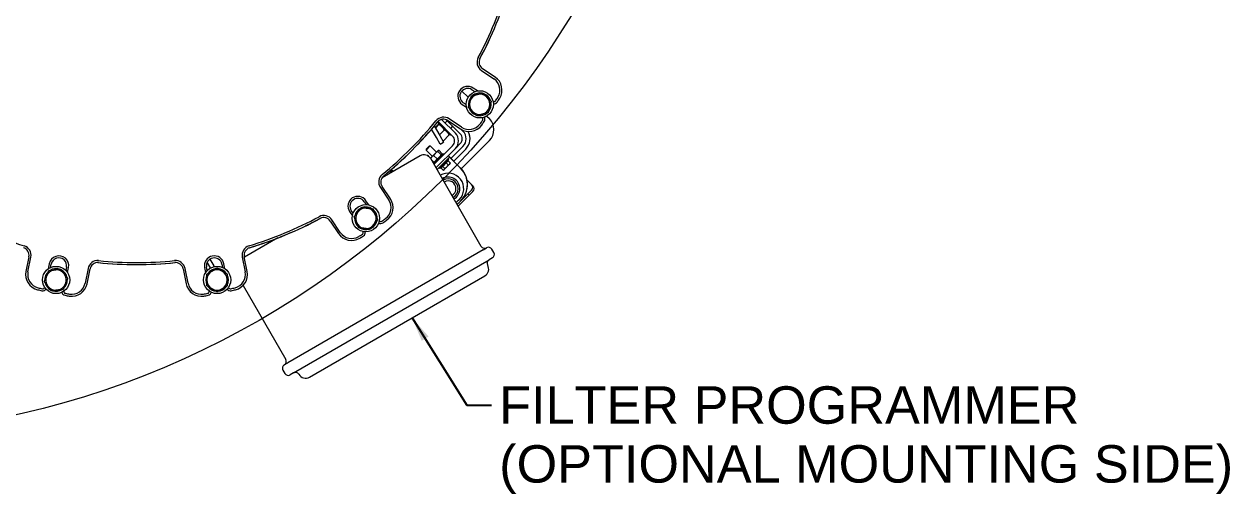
# Model space of a CAD drawing. Header units: inches. Extents: x 20 to 536, y 8 to 344.
# Drawn here: x 99.9 to 177.3, y 204.6 to 234.7 of the extents above; entities that cross this region are included whole.
import ezdxf

# ---------------------------------------------------------------- set-up
doc = ezdxf.new("R2010")
doc.units = ezdxf.units.IN
doc.header["$LTSCALE"] = 16
doc.header["$MEASUREMENT"] = 0
doc.layers.add('Symbol (ANSI)', color=7, linetype='Continuous', lineweight=25)
doc.layers.add('Visible', color=7, linetype='Continuous', lineweight=18)
doc.styles.add('MEMCOR Medium', font='arial.ttf')
doc.dimstyles.new('Default (ANSI)$7', dxfattribs={"dimscale": 16, "dimtxt": 0.15, "dimasz": 0.098425, "dimexe": 0.125, "dimexo": 0.0625, "dimgap": 0.031496, "dimtad": 0, "dimtih": 1, "dimtoh": 1, "dimdec": 4, "dimrnd": 1e-08, "dimzin": 3, "dimdsep": 46, "dimlunit": 5, "dimtxsty": 'MEMCOR Medium', "dimcen": 0.09, "dimdle": 0.393701, "dimclrd": 256, "dimclre": 256, "dimclrt": 256, "dimadec": 0, "dimazin": 1, "dimtfac": 0.8, "dimtofl": 0, "dimtmove": 0, "dimatfit": 3, "dimfxl": 1, "dimfrac": 1, "dimtolj": 1, "dimtzin": 4, "dimlwd": -1, "dimlwe": -1, "dimarcsym": 0})

msp = doc.modelspace()

# ---------------------------------------------------------------- linework, layer by layer
at = {"layer": 'Visible'}
for p, q in [((129.23632, 231.7815), (130.0419, 231.24322)), ((130.11413, 231.35131), (129.30854, 231.88959)), ((127.98, 230.4546), (128.38192, 230.05267)), ((128.63137, 230.53802), (128.81276, 230.41682)), ((128.97714, 230.46333), (128.7036, 230.64611)), ((128.00358, 229.59846), (128.27713, 229.41568)), ((128.25719, 229.58535), (128.0758, 229.70655)), ((126.45572, 228.50232), (127.3886, 227.56944)), ((126.46848, 228.40047), (126.51303, 228.44501)), ((126.46848, 228.40047), (127.24797, 227.62098)), ((127.56537, 227.74622), (126.68032, 228.63127)), ((127.03833, 228.54438), (126.90277, 228.40882)), ((127.87771, 227.705), (126.95744, 228.62527)), ((127.08626, 228.56371), (127.89185, 228.02543)), ((127.96407, 228.13352), (127.15848, 228.6718)), ((129.58255, 228.85205), (129.74913, 228.68547)), ((126.34737, 227.48293), (126.04218, 228.01153)), ((126.0676, 227.88824), (126.06726, 227.88952)), ((126.0676, 227.88824), (126.06842, 227.88743)), ((126.06842, 227.88743), (126.17589, 227.77996)), ((126.08738, 227.93325), (126.08482, 227.9307)), ((126.21425, 228.21351), (126.56388, 227.60793)), ((126.4817, 228.32758), (126.27039, 228.11627)), ((126.50857, 228.30071), (126.29006, 228.0822)), ((126.52416, 228.34479), (126.52288, 228.34514)), ((126.85525, 227.95403), (126.54385, 227.64262)), ((126.56388, 227.60793), (126.81388, 227.17492)), ((127.17508, 227.6342), (126.7782, 227.23732)), ((127.19229, 227.67666), (127.19264, 227.67538)), ((127.24797, 227.62098), (127.29251, 227.66553)), ((127.39188, 228.19083), (127.25632, 228.05527)), ((128.05448, 227.88178), (127.94256, 227.9937)), ((125.68506, 226.72151), (125.89601, 226.93245)), ((125.95023, 226.93245), (125.68507, 226.66729)), ((125.89601, 226.93245), (125.95023, 226.93245)), ((126.35162, 226.53106), (125.95023, 226.93245)), ((127.3886, 226.94719), (126.19253, 225.75113)), ((126.59737, 227.04992), (126.34737, 227.48293)), ((126.59737, 227.04992), (126.81388, 227.17492)), ((127.2812, 226.13269), (128.05448, 226.90597)), ((127.56537, 226.77041), (127.87771, 227.08275)), ((129.74913, 227.27125), (127.94489, 225.46701)), ((125.29833, 226.29992), (122.8584, 224.89122)), ((125.68506, 226.72151), (125.68507, 226.66729)), ((126.08646, 226.26589), (125.68507, 226.66729)), ((125.76492, 226.32572), (125.75939, 226.32018)), ((125.76492, 226.32572), (125.76621, 226.32606)), ((125.80738, 226.3085), (125.85095, 226.26493)), ((125.94636, 226.16952), (125.97176, 226.14412)), ((125.9758, 226.15523), (125.972, 226.1448)), ((126.05102, 226.23045), (125.9758, 226.15523)), ((129.23135, 220.48774), (125.98135, 226.11691)), ((126.00851, 226.06987), (126.18577, 225.8926)), ((126.28735, 226.46679), (126.05102, 226.23045)), ((126.17011, 226.31445), (126.38887, 226.09569)), ((126.18581, 225.85754), (126.75998, 226.43171)), ((126.45538, 226.63481), (126.28735, 226.46679)), ((126.32194, 225.52698), (127.56537, 226.77041)), ((126.43968, 226.58402), (126.65844, 226.36527)), ((126.46229, 226.64172), (126.45538, 226.63481)), ((126.46229, 226.64172), (126.47272, 226.64552)), ((126.50616, 226.6505), (126.72492, 226.43174)), ((126.71614, 226.38787), (126.71993, 226.3983)), ((126.81655, 226.37514), (126.75998, 226.43171)), ((127.19204, 226.2203), (127.01516, 226.04342)), ((127.13828, 226.05341), (127.08171, 226.10998)), ((127.89992, 225.51397), (127.10443, 226.30947)), ((127.19204, 226.2203), (127.19276, 226.22103)), ((127.19276, 226.22103), (127.89987, 225.51392)), ((127.45798, 225.95591), (128.23126, 226.72919)), ((123.29978, 225.14605), (123.49161, 225.33789)), ((123.53452, 225.35465), (123.53314, 225.35502)), ((123.58084, 225.30833), (123.53452, 225.35465)), ((126.15992, 225.8076), (126.19783, 225.84551)), ((126.24238, 225.80097), (126.18581, 225.85754)), ((126.22965, 225.90138), (126.21922, 225.89758)), ((127.01516, 226.04342), (126.38665, 225.41491)), ((126.56411, 225.47924), (126.50754, 225.53581)), ((126.56411, 225.47924), (127.13828, 226.05341)), ((126.63959, 225.51935), (126.69336, 225.57313)), ((126.63959, 225.51935), (126.77599, 225.38295)), ((126.67018, 225.54994), (126.6525, 225.56762)), ((126.69336, 225.57313), (126.74713, 225.6269)), ((126.74713, 225.6269), (126.86178, 225.74155)), ((126.74713, 225.6269), (126.88354, 225.4905)), ((126.82433, 225.3958), (126.78293, 225.3847)), ((126.82433, 225.3958), (126.84751, 225.41898)), ((126.84751, 225.41898), (127.01593, 225.5874)), ((126.86178, 225.74155), (126.97642, 225.85619)), ((126.97642, 225.85619), (127.03729, 225.91706)), ((126.97642, 225.85619), (127.11283, 225.71979)), ((127.01593, 225.5874), (127.19144, 225.76291)), ((127.03729, 225.91706), (127.09816, 225.97793)), ((127.06757, 225.94734), (127.04989, 225.96502)), ((127.09816, 225.97793), (127.23457, 225.84153)), ((127.19144, 225.76291), (127.22172, 225.79319)), ((127.22172, 225.79319), (127.23281, 225.83458)), ((122.94548, 224.9415), (122.92018, 224.96679)), ((128.69646, 224.36596), (128.30892, 224.75351)), ((128.30945, 224.75089), (128.60703, 224.45331)), ((122.75071, 224.26402), (123.28898, 223.45843)), ((123.39707, 223.53066), (122.8588, 224.33625)), ((128.45272, 223.76867), (127.74545, 223.0614)), ((127.89992, 223.39265), (128.60703, 224.09976)), ((128.45272, 223.76867), (128.36433, 223.85706)), ((128.45322, 223.76917), (128.36483, 223.85756)), ((128.45322, 223.76917), (128.45272, 223.76867)), ((128.69609, 224.01205), (128.45322, 223.76917)), ((128.60703, 224.09976), (128.6077, 224.10043)), ((128.6077, 224.45399), (128.69609, 224.3656)), ((128.69609, 224.01205), (128.69646, 224.01241)), ((121.71595, 223.34671), (121.83715, 223.16532)), ((122.00682, 223.14538), (121.82405, 223.41893)), ((127.68074, 223.17347), (127.89987, 223.3926)), ((127.81148, 223.48099), (127.81143, 223.48094)), ((127.89987, 223.3926), (127.89992, 223.39265)), ((120.17929, 221.3806), (119.64101, 222.18619)), ((120.77639, 222.71891), (120.95917, 222.44536)), ((121.00568, 222.60975), (120.88448, 222.79114)), ((119.53292, 222.11397), (120.0712, 221.30838)), ((116.16427, 221.02637), (114.01729, 219.7868)), ((129.35635, 220.27124), (116.79898, 213.02124)), ((129.35635, 220.27124), (129.57285, 220.39624)), ((130.03936, 220.08822), (129.91436, 220.30473)), ((100.18466, 219.82608), (99.99564, 218.87582)), ((100.12314, 218.85046), (100.31216, 219.80072)), ((101.49169, 219.37457), (101.4275, 219.0519)), ((101.57663, 219.13525), (101.61919, 219.34921)), ((102.59997, 219.15412), (102.55742, 218.94016)), ((102.66329, 218.80609), (102.72748, 219.12876)), ((111.46666, 219.12876), (111.53084, 218.80609)), ((111.63672, 218.94016), (111.59416, 219.15412)), ((111.84145, 219.10793), (111.63368, 219.4678)), ((111.80702, 219.66757), (112.05795, 219.23293)), ((111.84585, 219.1003), (111.84145, 219.10793)), ((112.05795, 219.23293), (112.08337, 219.18891)), ((112.57494, 219.34921), (112.6175, 219.13525)), ((112.76663, 219.0519), (112.70245, 219.37457)), ((113.88197, 219.80072), (114.07099, 218.85046)), ((114.19849, 218.87582), (114.00947, 219.82608)), ((117.17398, 212.37172), (129.73135, 219.62172)), ((129.94785, 219.74672), (129.73135, 219.62172)), ((103.9803, 219.07108), (103.79128, 218.12082)), ((103.91878, 218.09546), (104.1078, 219.04572)), ((110.08633, 219.04572), (110.27535, 218.09546)), ((110.40285, 218.12082), (110.21384, 219.07108)), ((118.1985, 212.0972), (129.45683, 218.5972)), ((113.93421, 217.98315), (116.67398, 213.23774)), ((116.58247, 212.89624), (116.79898, 213.02124)), ((116.49097, 212.55473), (116.61597, 212.33822)), ((117.17398, 212.37172), (116.95747, 212.24672))]:
    msp.add_line(p, q, dxfattribs=at)
for centre, radius in [((87.09923, 264.32327), 56), ((129.13203, 229.60215), 0.875), ((121.82036, 222.29048), 0.875), ((101.92693, 218.33343), 0.875), ((112.2672, 218.33343), 0.875)]:
    msp.add_circle(centre, radius, dxfattribs=at)
for centre, radius, start, end in [((107.09707, 244.32544), 24.87, 331.8762709, 343.1237291), ((107.09707, 244.32544), 25.00122, 331.7970119, 343.2029881), ((107.09707, 244.32544), 25, 331.8762709, 343.1237291), ((129.58633, 232.30532), 0.63, 151.8762709, 236.25), ((129.58633, 232.30532), 0.5, 151.8762709, 236.25), ((128.35359, 230.12229), 0.63, 56.25, 236.25), ((129.55856, 230.51984), 0.87, 328.4236972, 56.25), ((129.55856, 230.51984), 1, 328.4236972, 56.25), ((128.35359, 230.12229), 0.5, 56.25, 236.25), ((129.13203, 229.60215), 0.7295, 139.0591413, 190.9408587), ((129.13203, 229.60215), 0.656, 105, 165), ((129.13203, 229.60215), 0.7295, 79.0591413, 130.9408587), ((129.13203, 229.60215), 0.656, 45, 105), ((129.13203, 229.60215), 0.7295, 19.0591413, 70.9408587), ((129.13203, 229.60215), 0.656, 345, 45), ((107.09707, 244.32544), 27.235, 327.8350015, 328.4236972), ((107.09707, 244.32544), 27.365, 327.8350015, 328.4236972), ((129.13203, 229.60215), 0.7295, 199.0591413, 250.9408587), ((129.13203, 229.60215), 0.656, 165, 225), ((129.13203, 229.60215), 0.656, 285, 345), ((129.13203, 229.60215), 0.7295, 319.0591413, 10.9408587), ((130.05042, 229.89052), 0.12, 238.046422, 327.8350015), ((130.05042, 229.89052), 0.25, 259.7664417, 327.8350015), ((107.09707, 244.32544), 24.87, 309.3762709, 320.6237291), ((107.09707, 244.32544), 25.00122, 309.2970119, 320.7029881), ((107.09707, 244.32544), 25, 309.3762709, 320.6237291), ((126.80847, 228.14797), 0.63, 56.25, 140.6237291), ((126.80847, 228.14797), 0.5, 56.25, 140.6237291), ((129.13203, 229.60215), 0.656, 225, 285), ((129.13203, 229.60215), 0.7295, 259.0591413, 310.9408587), ((107.09707, 244.32544), 27.235, 324.0763028, 324.6649985), ((107.09707, 244.32544), 27.365, 324.0763028, 324.6649985), ((129.21706, 228.64332), 0.12, 324.6649985, 54.453578), ((129.21706, 228.64332), 0.25, 324.6649985, 32.7335583), ((129.04202, 227.97836), 1, 315, 45), ((127.07747, 227.25832), 0.69, 315, 45), ((127.56658, 227.39387), 0.44, 315, 45), ((128.44742, 228.8569), 1, 236.25, 324.0763028), ((128.44742, 228.8569), 0.87, 236.25, 324.0763028), ((127.56658, 227.39387), 0.69, 315, 45), ((127.56658, 227.39387), 0.94, 315, 29.65393), ((127.07747, 227.25832), 0.44, 315, 45), ((125.54833, 225.86691), 0.5, 30, 120), ((123.27453, 224.61403), 0.63, 129.3762709, 213.75), ((123.27453, 224.61403), 0.5, 129.3762709, 213.75), ((128.43025, 224.27654), 0.25, 315, 45), ((128.43093, 224.27721), 0.25, 315, 45), ((128.51932, 224.18882), 0.25, 315, 45), ((128.51968, 224.18919), 0.25, 315, 45), ((121.30022, 223.06892), 0.63, 33.75, 213.75), ((121.30022, 223.06892), 0.5, 33.75, 213.75), ((121.82036, 222.29048), 0.7295, 56.5591413, 108.4408587), ((122.56561, 222.97509), 0.87, 305.9236972, 33.75), ((122.56561, 222.97509), 1, 305.9236972, 33.75), ((107.09707, 244.32544), 24.87, 241.8762709, 253.1237291), ((107.09707, 244.32544), 24.87, 286.8762709, 298.1237291), ((107.09707, 244.32544), 25.00122, 286.7970119, 298.2029881), ((107.09707, 244.32544), 25, 286.8762709, 298.1237291), ((119.11718, 221.83618), 0.63, 33.75, 118.1237291), ((119.11718, 221.83618), 0.5, 33.75, 118.1237291), ((121.82036, 222.29048), 0.7295, 176.5591413, 228.4408587), ((121.82036, 222.29048), 0.7295, 116.5591413, 168.4408587), ((121.82036, 222.29048), 0.656, 142.5, 202.5), ((121.82036, 222.29048), 0.656, 82.5, 142.5), ((121.82036, 222.29048), 0.656, 22.5, 82.5), ((121.82036, 222.29048), 0.7295, 356.5591413, 48.4408587), ((121.82036, 222.29048), 0.656, 322.5, 22.5), ((107.09707, 244.32544), 27.235, 305.3350015, 305.9236972), ((121.82036, 222.29048), 0.656, 202.5, 262.5), ((121.82036, 222.29048), 0.7295, 236.5591413, 288.4408587), ((121.53199, 221.37209), 0.12, 302.1649985, 31.953578), ((121.53199, 221.37209), 0.25, 302.1649985, 10.2335583), ((121.82036, 222.29048), 0.656, 262.5, 322.5), ((121.82036, 222.29048), 0.7295, 296.5591413, 348.4408587), ((122.77919, 222.20545), 0.25, 237.2664417, 305.3350015), ((122.77919, 222.20545), 0.12, 215.546422, 305.3350015), ((107.09707, 244.32544), 27.365, 305.3350015, 305.9236972), ((120.90267, 221.86395), 1, 213.75, 301.5763028), ((120.90267, 221.86395), 0.87, 213.75, 301.5763028), ((107.09707, 244.32544), 27.235, 301.5763028, 302.1649985), ((107.09707, 244.32544), 27.365, 301.5763028, 302.1649985), ((99.69427, 219.92363), 0.5, 348.75, 73.1237291), ((99.69427, 219.92363), 0.63, 348.75, 73.1237291), ((102.10958, 219.25167), 0.63, 348.75, 168.75), ((112.08455, 219.25167), 0.63, 11.25, 191.25), ((114.49987, 219.92363), 0.63, 106.8762709, 191.25), ((114.49987, 219.92363), 0.5, 106.8762709, 191.25), ((129.44785, 220.61274), 0.25, 210, 300), ((129.69785, 220.17973), 0.25, 30, 120), ((129.82285, 219.96322), 0.25, 300, 30), ((102.10958, 219.25167), 0.5, 348.75, 168.75), ((104.59819, 218.94817), 0.63, 84.3762709, 168.75), ((104.59819, 218.94817), 0.5, 84.3762709, 168.75), ((107.09707, 244.32544), 25.00122, 264.2970119, 275.7029881), ((107.09707, 244.32544), 25, 264.3762709, 275.6237291), ((107.09707, 244.32544), 24.87, 264.3762709, 275.6237291), ((109.59594, 218.94817), 0.63, 11.25, 95.6237291), ((109.59594, 218.94817), 0.5, 11.25, 95.6237291), ((112.08455, 219.25167), 0.5, 11.25, 191.25), ((129.20683, 219.03021), 0.5, 300, 30), ((129.85635, 219.40521), 0.25, 120, 210), ((100.97643, 218.68073), 1, 168.75, 256.5763028), ((100.97643, 218.68073), 0.87, 168.75, 256.5763028), ((101.92693, 218.33343), 0.7295, 131.5591413, 183.4408587), ((101.92693, 218.33343), 0.656, 157.5, 217.5), ((101.92693, 218.33343), 0.656, 97.5, 157.5), ((101.92693, 218.33343), 0.7295, 71.5591413, 123.4408587), ((101.92693, 218.33343), 0.656, 37.5, 97.5), ((101.92693, 218.33343), 0.7295, 11.5591413, 63.4408587), ((101.92693, 218.33343), 0.7295, 311.5591413, 3.4408587), ((101.92693, 218.33343), 0.656, 337.5, 37.5), ((112.2672, 218.33343), 0.7295, 154.0591413, 205.9408587), ((112.2672, 218.33343), 0.656, 120, 180), ((112.2672, 218.33343), 0.656, 180, 240), ((112.2672, 218.33343), 0.7295, 94.0591413, 145.9408587), ((112.2672, 218.33343), 0.656, 60, 120), ((112.2672, 218.33343), 0.7295, 34.0591413, 85.9408587), ((112.2672, 218.33343), 0.656, 0, 60), ((112.2672, 218.33343), 0.656, 300, 0), ((112.2672, 218.33343), 0.7295, 334.0591413, 25.9408587), ((113.21771, 218.68073), 0.87, 283.4236972, 11.25), ((113.21771, 218.68073), 1, 283.4236972, 11.25), ((107.09707, 244.32544), 27.365, 256.5763028, 257.1649985), ((107.09707, 244.32544), 27.235, 256.5763028, 257.1649985), ((101.07363, 217.88794), 0.25, 257.1649985, 325.2335583), ((101.07363, 217.88794), 0.12, 257.1649985, 346.953578), ((101.92693, 218.33343), 0.7295, 191.5591413, 243.4408587), ((101.92693, 218.33343), 0.656, 217.5, 277.5), ((101.92693, 218.33343), 0.7295, 251.5591413, 303.4408587), ((101.92693, 218.33343), 0.656, 277.5, 337.5), ((102.54481, 217.59531), 0.25, 192.2664417, 260.3350015), ((102.54481, 217.59531), 0.12, 170.546422, 260.3350015), ((102.938, 218.29055), 1, 260.9236972, 348.75), ((102.938, 218.29055), 0.87, 260.9236972, 348.75), ((111.25614, 218.29055), 1, 191.25, 279.0763028), ((111.25614, 218.29055), 0.87, 191.25, 279.0763028), ((112.2672, 218.33343), 0.7295, 214.0591413, 265.9408587), ((111.64933, 217.59531), 0.12, 279.6649985, 9.453578), ((111.64933, 217.59531), 0.25, 279.6649985, 347.7335583), ((112.2672, 218.33343), 0.656, 240, 300), ((112.2672, 218.33343), 0.7295, 274.0591413, 325.9408587), ((113.12051, 217.88794), 0.25, 214.7664417, 282.8350015), ((113.12051, 217.88794), 0.12, 193.046422, 282.8350015), ((107.09707, 244.32544), 27.235, 282.8350015, 283.4236972), ((107.09707, 244.32544), 27.365, 282.8350015, 283.4236972), ((107.09707, 244.32544), 27.365, 260.3350015, 260.9236972), ((107.09707, 244.32544), 27.235, 260.3350015, 260.9236972), ((107.09707, 244.32544), 27.235, 279.0763028, 279.6649985), ((107.09707, 244.32544), 27.365, 279.0763028, 279.6649985), ((116.70747, 212.67973), 0.25, 120, 210), ((116.45747, 213.11274), 0.25, 300, 30), ((116.83247, 212.46322), 0.25, 210, 300), ((117.29898, 212.15521), 0.25, 30, 120), ((117.9485, 212.53021), 0.5, 210, 300)]:
    msp.add_arc(centre, radius, start, end, dxfattribs=at)
for centre, major_axis, ratio, start_param, end_param in [((127.10438, 224.1881), (-0.50706, 0.86191), 0.99999985, 3.39522601, 6.28318531), ((126.83921, 224.45326), (1.06066, -1.06066), 0.99999983, 6.0806814, 7.85398163), ((126.83926, 224.45331), (-0.29758, 1.47019), 0.99999993, 4.71238898, 5.29807452), ((127.10422, 224.18794), (-0.38187, 0.64551), 0.99999985, 3.12038448, 6.28318531), ((127.10365, 224.18737), (0.31146, -0.55381), 0.99999985, 0, 3.16416671), ((127.1036, 224.18732), (-0.25612, 0.42942), 0.99999985, 3.11318918, 6.28318531), ((126.83926, 224.45331), (1.06066, -1.06066), 0.99999983, 0, 0.98511078)]:
    msp.add_ellipse(centre, major_axis=major_axis, ratio=ratio, start_param=start_param, end_param=end_param, dxfattribs=at)
for points, weights in [([(128.49838, 229.77194), (128.54387, 229.94172), (128.5964, 230.13777)], [1, 1.0379548493, 1]), ([(128.5964, 230.13777), (128.79246, 230.1903), (128.96224, 230.2358)], [1, 1.0379548493, 1]), ([(128.96224, 230.2358), (129.13203, 230.28129), (129.32808, 230.33382)], [1, 1.0379548493, 1]), ([(129.32808, 230.33382), (129.4716, 230.1903), (129.59589, 230.06601)], [1, 1.0379548493, 1]), ([(129.59589, 230.06601), (129.72018, 229.94172), (129.8637, 229.7982)], [1, 1.0379548493, 1]), ([(128.40035, 229.4061), (128.45289, 229.60215), (128.49838, 229.77194)], [1, 1.0379548493, 1]), ([(128.66816, 229.13829), (128.54387, 229.26258), (128.40035, 229.4061)], [1, 1.0379548493, 1]), ([(129.76567, 229.43237), (129.72018, 229.26258), (129.66765, 229.06653)], [1, 1.0379548493, 1]), ([(129.8637, 229.7982), (129.81117, 229.60215), (129.76567, 229.43237)], [1, 1.0379548493, 1]), ([(128.93598, 228.87048), (128.79246, 229.014), (128.66816, 229.13829)], [1, 1.0379548493, 1]), ([(129.30181, 228.9685), (129.13203, 228.92301), (128.93598, 228.87048)], [1, 1.0379548493, 1]), ([(129.66765, 229.06653), (129.4716, 229.014), (129.30181, 228.9685)], [1, 1.0379548493, 1]), ([(126.08482, 227.9307), (126.06218, 227.89366), (126.06842, 227.88743)], [1, 1.0379548493, 1]), ([(126.06842, 227.88743), (126.07421, 227.88163), (126.10625, 227.90056)], [1, 1.0351694399, 1.00516199065]), ([(126.52497, 228.34398), (126.51874, 228.35022), (126.4817, 228.32758)], [1, 1.0379548493, 1]), ([(126.50857, 228.30071), (126.53121, 228.33775), (126.52497, 228.34398)], [1, 1.0379548493, 1]), ([(126.71175, 228.15721), (126.6313, 228.23766), (126.50857, 228.30071)], [1, 1.0379548493, 1]), ([(126.85525, 227.95403), (126.7922, 228.07676), (126.71175, 228.15721)], [1, 1.0379548493, 1]), ([(127.045, 227.82395), (126.97079, 227.89817), (126.85525, 227.95403)], [1, 1.0379548493, 1]), ([(127.17508, 227.6342), (127.11922, 227.74974), (127.045, 227.82395)], [1, 1.0379548493, 1]), ([(127.19264, 227.67538), (127.19496, 227.66672), (127.17508, 227.6342)], [1.00835685167, 1.03317429485, 1]), ([(126.77772, 227.23755), (126.77796, 227.23744), (126.7782, 227.23732)], [1.00015121724, 1.00007575984, 1]), ([(126.7782, 227.23732), (126.77807, 227.23724), (126.77794, 227.23717)], [1, 1.00012605708, 1.00025127683]), ([(125.76621, 226.32606), (125.77486, 226.32838), (125.80738, 226.3085)], [1.00835685167, 1.03317429485, 1]), ([(125.80738, 226.3085), (125.80083, 226.30533), (125.79446, 226.30214)], [1, 1.0020772921, 1.00392720126]), ([(125.96954, 226.13632), (125.97056, 226.14084), (125.972, 226.1448)], [1.01812748082, 1.01946888927, 1.01869324414]), ([(126.05102, 226.23045), (126.00882, 226.18826), (125.97533, 226.12706)], [1, 1.03384709389, 1.00732636729]), ([(126.17011, 226.31445), (126.09815, 226.27758), (126.05102, 226.23045)], [1, 1.0379548493, 1]), ([(126.28735, 226.46679), (126.2248, 226.40423), (126.17011, 226.31445)], [1, 1.0379548493, 1]), ([(126.43968, 226.58402), (126.34991, 226.52934), (126.28735, 226.46679)], [1, 1.0379548493, 1]), ([(126.30487, 225.9766), (126.352, 226.02373), (126.38887, 226.09569)], [1, 1.0379548493, 1]), ([(126.38887, 226.09569), (126.47865, 226.15038), (126.5412, 226.21293)], [1, 1.0379548493, 1]), ([(126.45538, 226.63481), (126.43995, 226.61938), (126.43968, 226.58402)], [1, 1.0379548493, 1]), ([(126.50616, 226.6505), (126.4708, 226.65024), (126.45538, 226.63481)], [1, 1.0379548493, 1]), ([(126.5412, 226.21293), (126.60376, 226.27549), (126.65844, 226.36527)], [1, 1.0379548493, 1]), ([(126.65844, 226.36527), (126.6938, 226.36553), (126.70923, 226.38096)], [1, 1.0379548493, 1]), ([(126.70923, 226.38096), (126.72465, 226.39638), (126.72492, 226.43174)], [1, 1.0379548493, 1]), ([(123.49161, 225.33789), (123.5242, 225.35742), (123.53314, 225.35502)], [1, 1.03298964746, 1.00863132176]), ([(123.56419, 225.29871), (123.53076, 225.31898), (123.49161, 225.33789)], [1.01681035702, 1.0125645187, 1]), ([(126.15292, 225.81973), (126.1748, 225.85335), (126.19499, 225.89293)], [1.01859066521, 1.01669988978, 1.00556556061]), ([(126.18577, 225.8926), (126.25774, 225.92947), (126.30487, 225.9766)], [1, 1.0379548493, 1]), ([(126.21922, 225.89758), (126.20594, 225.89275), (126.18577, 225.8926)], [1.01869324414, 1.02129971107, 1]), ([(126.21341, 225.89578), (126.21544, 225.89198), (126.21699, 225.88872)], [1.0135446148, 1.01612629698, 1.01748115859]), ([(126.77599, 225.38295), (126.82255, 225.39402), (126.84751, 225.41898)], [1, 1.0379548493, 1]), ([(126.84751, 225.41898), (126.87247, 225.44393), (126.88354, 225.4905)], [1, 1.0379548493, 1]), ([(126.88354, 225.4905), (126.96272, 225.53419), (127.01593, 225.5874)], [1, 1.0379548493, 1]), ([(127.01593, 225.5874), (127.06914, 225.6406), (127.11283, 225.71979)], [1, 1.0379548493, 1]), ([(127.11283, 225.71979), (127.16319, 225.73466), (127.19144, 225.76291)], [1, 1.0379548493, 1]), ([(127.19144, 225.76291), (127.21969, 225.79116), (127.23457, 225.84153)], [1, 1.0379548493, 1]), ([(127.23457, 225.84153), (127.23372, 225.83798), (127.23281, 225.83458)], [1, 1.00279395951, 1.00517657713]), ([(121.29992, 222.68983), (121.40692, 222.82928), (121.53048, 222.9903)], [1, 1.0379548493, 1]), ([(121.53048, 222.9903), (121.73171, 222.96381), (121.90598, 222.94087)], [1, 1.0379548493, 1]), ([(121.06935, 222.38935), (121.19291, 222.55038), (121.29992, 222.68983)], [1, 1.0379548493, 1]), ([(121.21429, 222.03944), (121.14702, 222.20183), (121.06935, 222.38935)], [1, 1.0379548493, 1]), ([(121.90598, 222.94087), (122.08025, 222.91793), (122.28148, 222.89143)], [1, 1.0379548493, 1]), ([(122.28148, 222.89143), (122.35915, 222.70392), (122.42642, 222.54152)], [1, 1.0379548493, 1]), ([(122.57136, 222.19161), (122.4478, 222.03058), (122.3408, 221.89113)], [1, 1.0379548493, 1]), ([(122.42642, 222.54152), (122.49369, 222.37913), (122.57136, 222.19161)], [1, 1.0379548493, 1]), ([(121.35923, 221.68953), (121.28156, 221.87705), (121.21429, 222.03944)], [1, 1.0379548493, 1]), ([(121.73473, 221.64009), (121.56046, 221.66304), (121.35923, 221.68953)], [1, 1.0379548493, 1]), ([(122.11023, 221.59066), (121.909, 221.61715), (121.73473, 221.64009)], [1, 1.0379548493, 1]), ([(122.3408, 221.89113), (122.23379, 221.75168), (122.11023, 221.59066)], [1, 1.0379548493, 1]), ([(111.9392, 218.90155), (112.09142, 218.98943), (112.2672, 219.09092)], [1, 1.0379548493, 1]), ([(112.2672, 219.09092), (112.44297, 218.98943), (112.5952, 218.90155)], [1, 1.0379548493, 1]), ([(101.17593, 218.23456), (101.2536, 218.42208), (101.32087, 218.58447)], [1, 1.0379548493, 1]), ([(101.32087, 218.58447), (101.38814, 218.74687), (101.46581, 218.93439)], [1, 1.0379548493, 1]), ([(101.46581, 218.93439), (101.66704, 218.96088), (101.84131, 218.98382)], [1, 1.0379548493, 1]), ([(101.84131, 218.98382), (102.01558, 219.00676), (102.21681, 219.03326)], [1, 1.0379548493, 1]), ([(102.21681, 219.03326), (102.34037, 218.87223), (102.44737, 218.73278)], [1, 1.0379548493, 1]), ([(102.44737, 218.73278), (102.55438, 218.59333), (102.67794, 218.4323)], [1, 1.0379548493, 1]), ([(102.67794, 218.4323), (102.60027, 218.24479), (102.533, 218.08239)], [1, 1.0379548493, 1]), ([(111.6112, 218.71217), (111.78697, 218.81366), (111.9392, 218.90155)], [1, 1.0379548493, 1]), ([(111.6112, 218.33343), (111.6112, 218.50921), (111.6112, 218.71217)], [1, 1.0379548493, 1]), ([(111.6112, 217.95469), (111.6112, 218.15766), (111.6112, 218.33343)], [1, 1.0379548493, 1]), ([(112.5952, 218.90155), (112.74742, 218.81366), (112.9232, 218.71217)], [1, 1.0379548493, 1]), ([(112.9232, 218.71217), (112.9232, 218.50921), (112.9232, 218.33343)], [1, 1.0379548493, 1]), ([(112.9232, 218.33343), (112.9232, 218.15766), (112.9232, 217.95469)], [1, 1.0379548493, 1]), ([(101.40649, 217.93409), (101.29949, 218.07354), (101.17593, 218.23456)], [1, 1.0379548493, 1]), ([(101.63706, 217.63361), (101.5135, 217.79463), (101.40649, 217.93409)], [1, 1.0379548493, 1]), ([(102.01256, 217.68305), (101.83829, 217.6601), (101.63706, 217.63361)], [1, 1.0379548493, 1]), ([(102.38806, 217.73248), (102.18683, 217.70599), (102.01256, 217.68305)], [1, 1.0379548493, 1]), ([(102.533, 218.08239), (102.46573, 217.92), (102.38806, 217.73248)], [1, 1.0379548493, 1]), ([(111.9392, 217.76532), (111.78697, 217.85321), (111.6112, 217.95469)], [1, 1.0379548493, 1]), ([(112.2672, 217.57595), (112.09142, 217.67743), (111.9392, 217.76532)], [1, 1.0379548493, 1]), ([(112.5952, 217.76532), (112.44297, 217.67743), (112.2672, 217.57595)], [1, 1.0379548493, 1]), ([(112.9232, 217.95469), (112.74742, 217.85321), (112.5952, 217.76532)], [1, 1.0379548493, 1])]:
    msp.add_rational_spline(points, weights, degree=2, dxfattribs=at)
msp.add_open_spline([(127.81143, 223.48094), (127.74782, 223.41732), (127.67557, 223.36235), (127.5973, 223.318)], degree=3, dxfattribs=at)

# ---------------------------------------------------------------- texts
at = {"layer": 'Symbol (ANSI)', "insert": (130.37997, 211.51141), "char_height": 2.4000001, "width": 47.1347599, "attachment_point": 1, "line_spacing_factor": 0.944221, "style": 'MEMCOR Medium'}
msp.add_mtext('\\fArial|b0|i0;FILTER PROGRAMMER\\P\\fArial|b0|i0;(OPTIONAL MOUNTING SIDE)', dxfattribs=at)

# ---------------------------------------------------------------- leaders
at = {"layer": 'Symbol (ANSI)', "annotation_type": 0, "has_hookline": 1, "hookline_direction": 0, "text_width": 46.80328}
msp.add_leader([(124.78956, 215.90255), (128.30123, 210.31141), (129.87603, 210.31141)], dimstyle='Default (ANSI)$7', override={"dimtad": 0}, dxfattribs=at)

doc.saveas('drawing.dxf')
